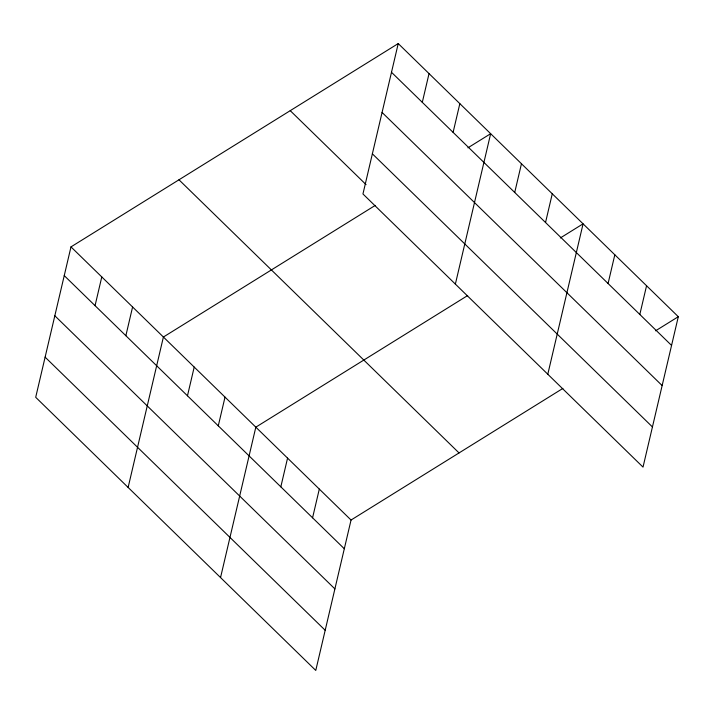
<?xml version="1.0" encoding="UTF-8"?>
<svg xmlns="http://www.w3.org/2000/svg" width="714" height="714" viewBox="0 0 714 714"><rect width="100%" height="100%" fill="white"/><g stroke="black" fill="none" stroke-linecap="round" stroke-linejoin="round"><path stroke-width="1.07" d="M398.233 43.563L362.953 193.967L643.019 467.108L678.3 316.704L398.233 43.563L70.981 246.892L35.7 397.296L315.767 670.437L351.047 520.033L562.891 388.407M95.051 305.663L101.781 276.943M125.86 335.705L132.59 306.984M128.127 487.439L163.399 337.026L375.243 205.409M187.47 395.797L194.208 367.076M218.279 425.839L225.017 397.118M220.546 577.572L255.826 427.168L467.661 295.542M280.825 486.841L287.563 458.12M312.571 517.802L319.31 489.081M422.304 102.325L429.034 73.604M453.104 132.376L459.843 103.655M455.371 284.101L490.652 133.697L467.92 147.825M514.723 192.459L521.461 163.738M545.532 222.509L552.27 193.789M547.799 374.234L583.079 223.83L560.338 237.958M608.078 283.512L614.816 254.791M639.824 314.463L646.563 285.743M655.568 330.823L678.3 316.704M391.495 72.284L671.562 345.424M382.07 112.437L662.146 385.578M372.369 153.813L652.444 426.954M290.232 110.661L366.068 184.623M178.973 179.794L459.04 452.935M70.981 246.892L351.047 520.033M64.242 275.613L344.309 548.754M54.826 315.767L334.893 588.907M45.116 357.143L325.191 630.284"/></g></svg>
